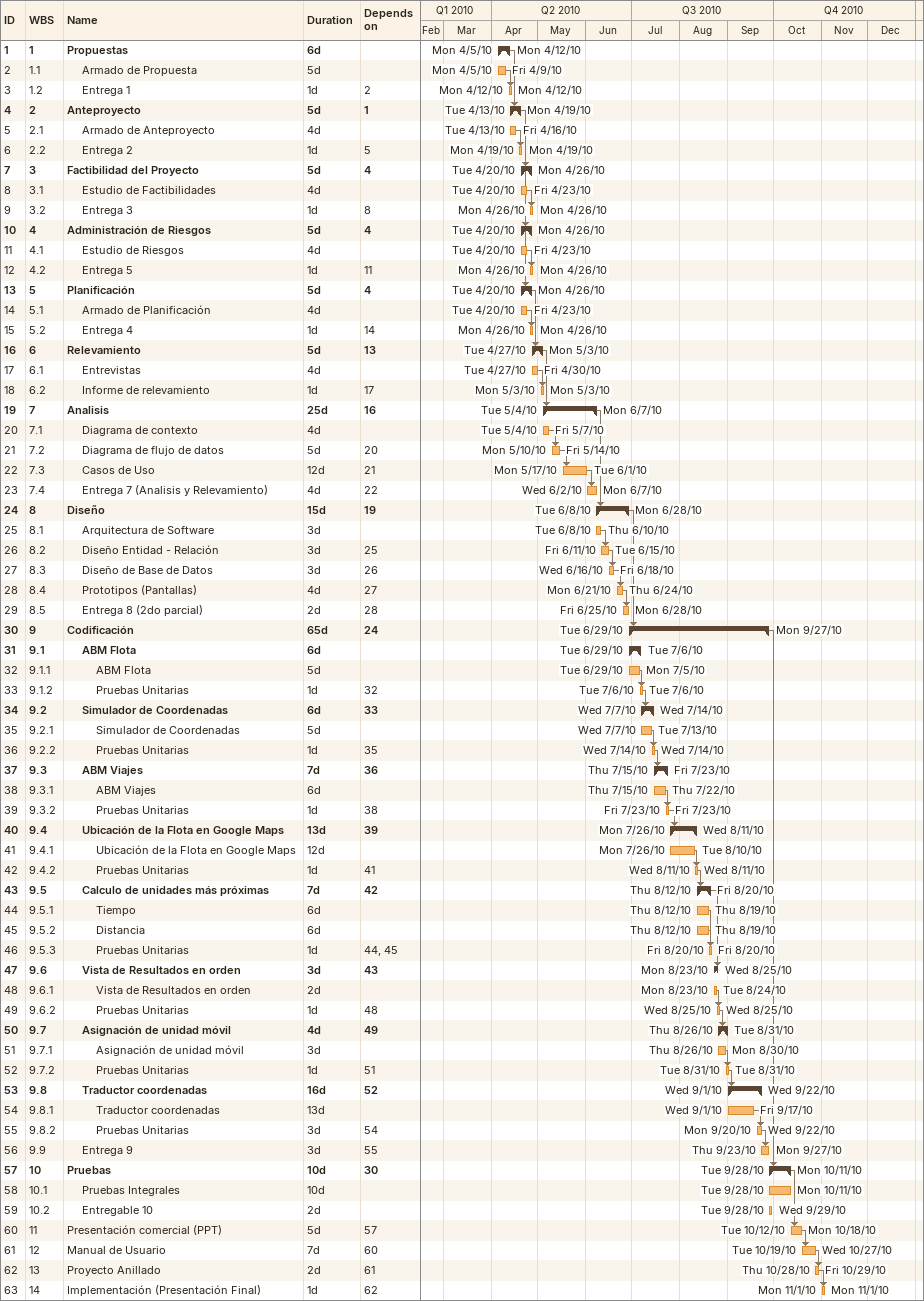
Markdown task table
| ID | WBS | Task | Duration | Start | Finish | Predecessors |
|---|---|---|---|---|---|---|
| 1 | 1 | **Propuestas** | 6d | 2010-04-05 | 2010-04-12 |  |
| 2 | 1.1 | Armado de Propuesta | 5d | 2010-04-05 | 2010-04-09 |  |
| 3 | 1.2 | Entrega 1 | 1d | 2010-04-12 | 2010-04-12 | 2 |
| 4 | 2 | **Anteproyecto** | 5d | 2010-04-13 | 2010-04-19 | 1 |
| 5 | 2.1 | Armado de Anteproyecto | 4d | 2010-04-13 | 2010-04-16 |  |
| 6 | 2.2 | Entrega 2 | 1d | 2010-04-19 | 2010-04-19 | 5 |
| 7 | 3 | **Factibilidad del Proyecto** | 5d | 2010-04-20 | 2010-04-26 | 4 |
| 8 | 3.1 | Estudio de Factibilidades | 4d | 2010-04-20 | 2010-04-23 |  |
| 9 | 3.2 | Entrega 3 | 1d | 2010-04-26 | 2010-04-26 | 8 |
| 10 | 4 | **Administración de Riesgos** | 5d | 2010-04-20 | 2010-04-26 | 4 |
| 11 | 4.1 | Estudio de Riesgos | 4d | 2010-04-20 | 2010-04-23 |  |
| 12 | 4.2 | Entrega 5 | 1d | 2010-04-26 | 2010-04-26 | 11 |
| 13 | 5 | **Planificación** | 5d | 2010-04-20 | 2010-04-26 | 4 |
| 14 | 5.1 | Armado de Planificación | 4d | 2010-04-20 | 2010-04-23 |  |
| 15 | 5.2 | Entrega 4 | 1d | 2010-04-26 | 2010-04-26 | 14 |
| 16 | 6 | **Relevamiento** | 5d | 2010-04-27 | 2010-05-03 | 13 |
| 17 | 6.1 | Entrevistas | 4d | 2010-04-27 | 2010-04-30 |  |
| 18 | 6.2 | Informe de relevamiento | 1d | 2010-05-03 | 2010-05-03 | 17 |
| 19 | 7 | **Analisis** | 25d | 2010-05-04 | 2010-06-07 | 16 |
| 20 | 7.1 | Diagrama de contexto | 4d | 2010-05-04 | 2010-05-07 |  |
| 21 | 7.2 | Diagrama de flujo de datos | 5d | 2010-05-10 | 2010-05-14 | 20 |
| 22 | 7.3 | Casos de Uso | 12d | 2010-05-17 | 2010-06-01 | 21 |
| 23 | 7.4 | Entrega 7 (Analisis y Relevamiento) | 4d | 2010-06-02 | 2010-06-07 | 22 |
| 24 | 8 | **Diseño** | 15d | 2010-06-08 | 2010-06-28 | 19 |
| 25 | 8.1 | Arquitectura de Software | 3d | 2010-06-08 | 2010-06-10 |  |
| 26 | 8.2 | Diseño Entidad - Relación | 3d | 2010-06-11 | 2010-06-15 | 25 |
| 27 | 8.3 | Diseño de Base de Datos | 3d | 2010-06-16 | 2010-06-18 | 26 |
| 28 | 8.4 | Prototipos (Pantallas) | 4d | 2010-06-21 | 2010-06-24 | 27 |
| 29 | 8.5 | Entrega 8 (2do parcial) | 2d | 2010-06-25 | 2010-06-28 | 28 |
| 30 | 9 | **Codificación** | 65d | 2010-06-29 | 2010-09-27 | 24 |
| 31 | 9.1 | **ABM Flota** | 6d | 2010-06-29 | 2010-07-06 |  |
| 32 | 9.1.1 | ABM Flota | 5d | 2010-06-29 | 2010-07-05 |  |
| 33 | 9.1.2 | Pruebas Unitarias | 1d | 2010-07-06 | 2010-07-06 | 32 |
| 34 | 9.2 | **Simulador de Coordenadas** | 6d | 2010-07-07 | 2010-07-14 | 33 |
| 35 | 9.2.1 | Simulador de Coordenadas | 5d | 2010-07-07 | 2010-07-13 |  |
| 36 | 9.2.2 | Pruebas Unitarias | 1d | 2010-07-14 | 2010-07-14 | 35 |
| 37 | 9.3 | **ABM Viajes** | 7d | 2010-07-15 | 2010-07-23 | 36 |
| 38 | 9.3.1 | ABM Viajes | 6d | 2010-07-15 | 2010-07-22 |  |
| 39 | 9.3.2 | Pruebas Unitarias | 1d | 2010-07-23 | 2010-07-23 | 38 |
| 40 | 9.4 | **Ubicación de la Flota en Google Maps** | 13d | 2010-07-26 | 2010-08-11 | 39 |
| 41 | 9.4.1 | Ubicación de la Flota en Google Maps | 12d | 2010-07-26 | 2010-08-10 |  |
| 42 | 9.4.2 | Pruebas Unitarias | 1d | 2010-08-11 | 2010-08-11 | 41 |
| 43 | 9.5 | **Calculo de unidades más próximas** | 7d | 2010-08-12 | 2010-08-20 | 42 |
| 44 | 9.5.1 | Tiempo | 6d | 2010-08-12 | 2010-08-19 |  |
| 45 | 9.5.2 | Distancia | 6d | 2010-08-12 | 2010-08-19 |  |
| 46 | 9.5.3 | Pruebas Unitarias | 1d | 2010-08-20 | 2010-08-20 | 44, 45 |
| 47 | 9.6 | **Vista de Resultados en orden** | 3d | 2010-08-23 | 2010-08-25 | 43 |
| 48 | 9.6.1 | Vista de Resultados en orden | 2d | 2010-08-23 | 2010-08-24 |  |
| 49 | 9.6.2 | Pruebas Unitarias | 1d | 2010-08-25 | 2010-08-25 | 48 |
| 50 | 9.7 | **Asignación de unidad móvil** | 4d | 2010-08-26 | 2010-08-31 | 49 |
| 51 | 9.7.1 | Asignación de unidad móvil | 3d | 2010-08-26 | 2010-08-30 |  |
| 52 | 9.7.2 | Pruebas Unitarias | 1d | 2010-08-31 | 2010-08-31 | 51 |
| 53 | 9.8 | **Traductor coordenadas** | 16d | 2010-09-01 | 2010-09-22 | 52 |
| 54 | 9.8.1 | Traductor coordenadas | 13d | 2010-09-01 | 2010-09-17 |  |
| 55 | 9.8.2 | Pruebas Unitarias | 3d | 2010-09-20 | 2010-09-22 | 54 |
| 56 | 9.9 | Entrega 9 | 3d | 2010-09-23 | 2010-09-27 | 55 |
| 57 | 10 | **Pruebas** | 10d | 2010-09-28 | 2010-10-11 | 30 |
| 58 | 10.1 | Pruebas Integrales | 10d | 2010-09-28 | 2010-10-11 |  |
| 59 | 10.2 | Entregable 10 | 2d | 2010-09-28 | 2010-09-29 |  |
| 60 | 11 | Presentación comercial (PPT) | 5d | 2010-10-12 | 2010-10-18 | 57 |
| 61 | 12 | Manual de Usuario | 7d | 2010-10-19 | 2010-10-27 | 60 |
| 62 | 13 | Proyecto Anillado | 2d | 2010-10-28 | 2010-10-29 | 61 |
| 63 | 14 | Implementación (Presentación Final) | 1d | 2010-11-01 | 2010-11-01 | 62 |
